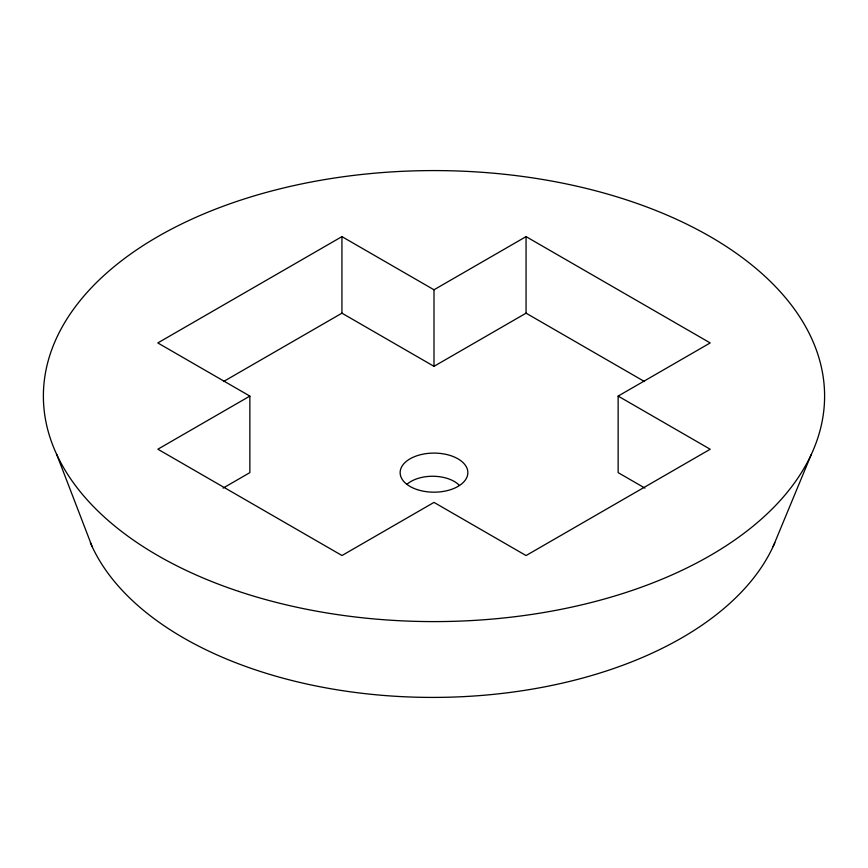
<?xml version="1.0" encoding="UTF-8"?>
<svg xmlns="http://www.w3.org/2000/svg" width="868" height="868" viewBox="0 0 868 868"><rect width="100%" height="100%" fill="white"/><g stroke="black" fill="none" stroke-linecap="round" stroke-linejoin="round"><path stroke-width="1.3" d="M773.128 546.569L811.287 454.463M644.935 488.109L618.135 472.637L618.135 396.09L710.198 342.936L526.062 236.628L434 289.782L341.938 236.628L157.802 342.936L249.865 396.09L249.865 472.637L223.087 488.098M223.477 381.562L341.938 313.174L434 366.329L526.062 313.174L644.523 381.562M249.865 396.09L157.868 449.212L341.992 555.52L434 502.398L526.062 555.553L710.198 449.244L618.135 396.09M56.713 454.463L92.117 546.569M526.062 236.628L526.062 313.174M434 289.782L434 366.329M341.938 236.628L341.938 313.174M774.831 542.739A352.516 203.524 0 0 1 432.622 697.416A352.516 203.524 0 0 1 90.402 542.739M406.994 484.29A30.554 17.642 0 0 1 459.074 485.071M238.7 591.39A390.6 225.506 0 0 0 824.6 396.09A390.6 225.506 0 0 0 238.7 200.79A390.6 225.506 0 0 0 238.7 591.39M417.074 489.563A33.852 19.541 0 0 0 467.852 472.637A33.852 19.541 0 0 0 417.074 455.711A33.852 19.541 0 0 0 417.074 489.563"/></g></svg>
